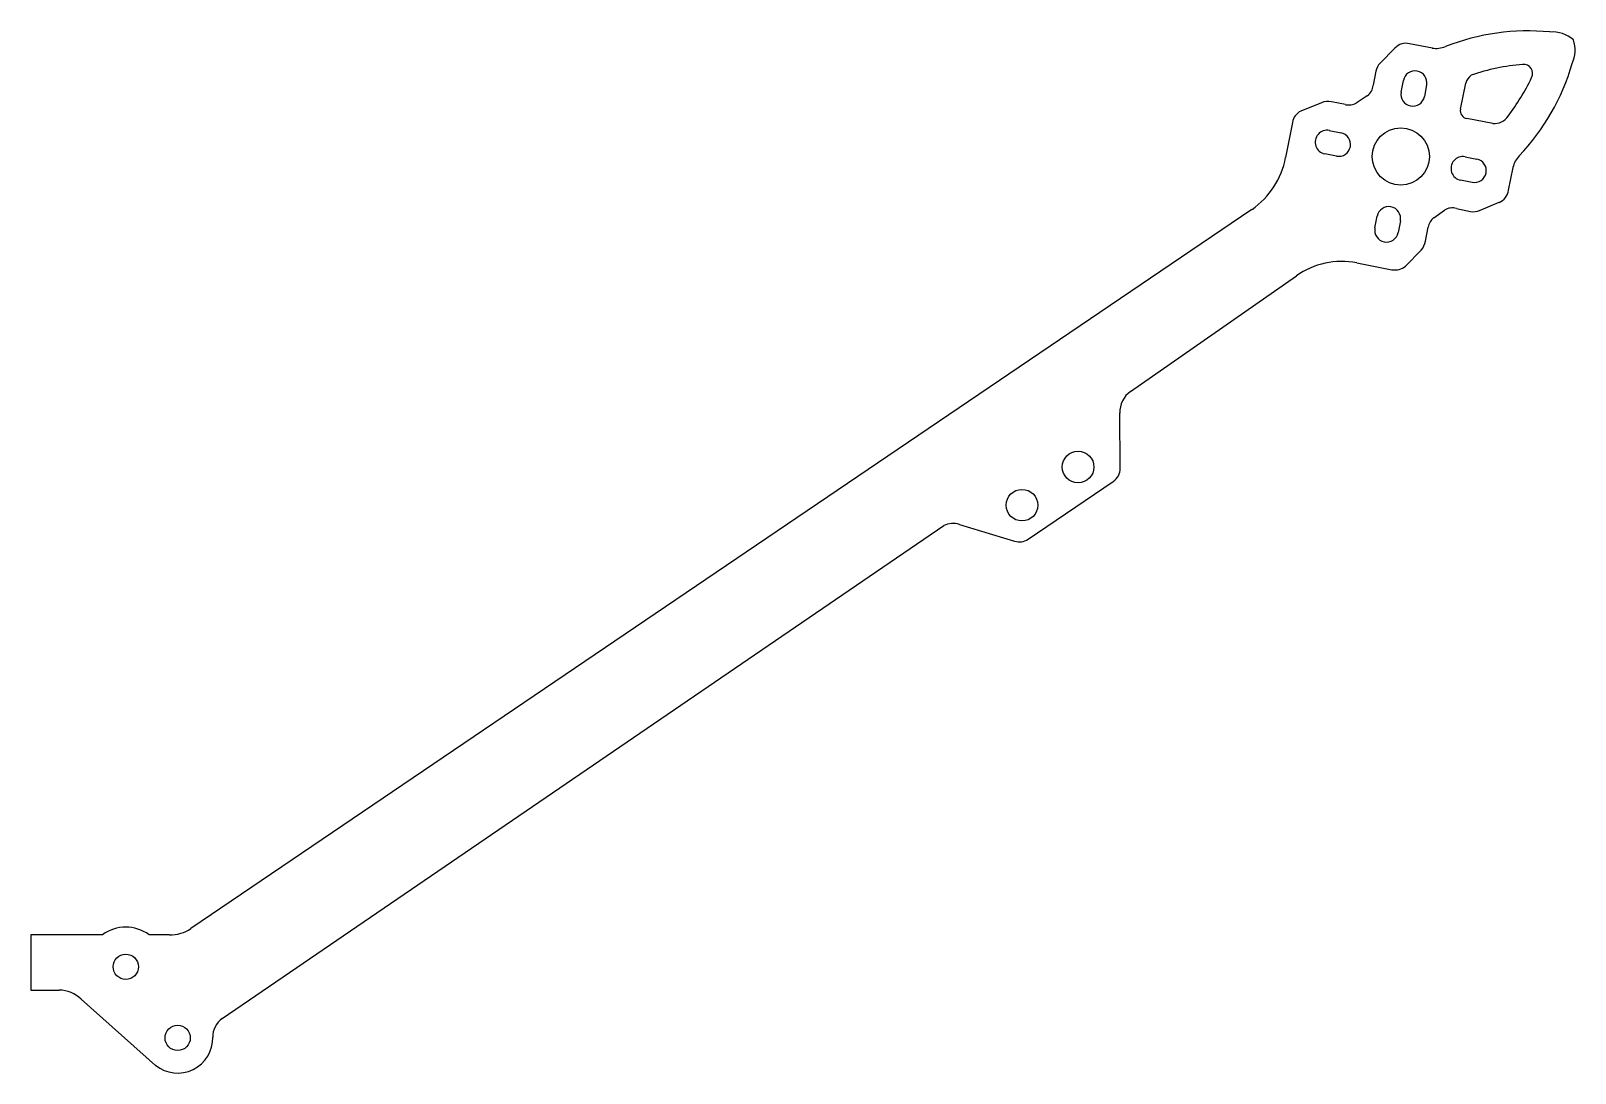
# Model space of a CAD drawing. Header units: millimetres. Extents: x 0 to 195, y 3 to 135.
import ezdxf

# ---------------------------------------------------------------- set-up
doc = ezdxf.new("R2010")
doc.units = ezdxf.units.MM

msp = doc.modelspace()

# ---------------------------------------------------------------- linework, layer by layer
at = {"layer": 'PROFILE'}
for p, q in [((172.62, 133.13), (170.74, 131.22)), ((177.36, 133.12), (174.48, 133.68)), ((170.2, 130.2), (169.86, 128.42)), ((173.41, 127.56), (173.7, 129.03)), ((169.12, 127.1), (167.73, 126.18)), ((176.64, 128.46), (176.36, 126.99)), ((180.92, 125.4), (181.59, 128.67)), ((163.33, 126.22), (160.72, 125.16)), ((166.37, 125.97), (164.6, 126.31)), ((159.65, 123.72), (158.78, 119.27)), ((185.02, 123.6), (181.73, 124.2)), ((164.32, 122.7), (165.8, 122.41)), ((165.23, 119.47), (163.75, 119.75)), ((181.5, 119.37), (182.98, 119.09)), ((187.01, 115.14), (187.57, 118.02)), ((182.41, 116.14), (180.93, 116.43)), ((183.33, 112.59), (185.81, 113.62)), ((154.53, 112.7), (20.25, 21.75)), ((170.09, 110.38), (170.37, 111.85)), ((177.53, 111.67), (178.9, 112.62)), ((180.4, 112.82), (182.18, 112.47)), ((173.32, 111.28), (173.03, 109.81)), ((176.48, 108.72), (176.83, 110.49)), ((173.97, 105.55), (175.93, 107.58)), ((167.79, 105.95), (172.23, 105.09)), ((139.17, 89.7), (160.15, 104.32)), ((137.86, 79.98), (137.82, 86.97)), ((126.2, 71.01), (136.98, 78.31)), ((24.22, 10.36), (115.53, 72.73)), ((117.52, 72.88), (124.49, 70.75)), ((9.05, 20.97), (0, 20.97)), ((0, 20.97), (0, 13.97)), ((17.54, 20.97), (14.96, 20.97)), ((0, 13.97), (3.57, 13.97)), ((6.37, 12.81), (15.79, 4.45))]:
    msp.add_line(p, q, dxfattribs=at)
for centre, radius in [((173.36, 119.42), 3.62), ((132.53, 80.13), 2), ((125.42, 75.31), 2), ((12.01, 16.92), 1.6), ((18.58, 7.92), 1.6)]:
    msp.add_circle(centre, radius, dxfattribs=at)
for centre, radius, start, end in [((189.45, 106.95), 28.35, 84.3672, 111.5859), ((192.51, 130.94), 4.23, -309.805, -266.2389), ((174.05, 131.73), 2, 77.4572, 135.491), ((177.83, 136.31), 3.22, -98.5074, -68.4141), ((191.19, 132.89), 4.23, -24.0438, 17.8536), ((172.16, 129.82), 1.99, 135.4122, 169.1049), ((190.96, 104.1), 27.04, 94.5896, 108.7091), ((167.82, 139.03), 28.35, -43.5622, -16.0903), ((188.91, 129.93), 1.13, -388.0857, -263.8194), ((175.17, 128.75), 1.5, -10.9526, 169.0474), ((183.52, 128.14), 2, -231.787, -195.3537), ((164.51, 141.58), 28.18, -37.2512, -25.6302), ((168.19, 128.49), 1.67, -56.4008, -2.6051), ((174.88, 127.28), 1.5, -190.9526, -10.9526), ((161.7, 123.32), 2.09, 118.0066, 168.9937), ((164.09, 124.35), 2.02, 75.6523, 112.0556), ((166.76, 128.02), 2.09, -100.7092, -62.1142), ((181.9, 125.19), 1, -191.9237, -99.9815), ((185.24, 125.59), 2, -96.5514, -32.0869), ((164.04, 121.23), 1.5, -280.9526, -100.9526), ((165.51, 120.94), 1.5, -100.9526, 79.0474), ((148.48, 121.28), 10.5, -54.7741, -11.0063), ((181.22, 117.9), 1.5, -280.9526, -100.9526), ((190.29, 117.49), 2.78, 134.0392, 169.072), ((182.69, 117.62), 1.5, -100.9526, 79.0474), ((185.04, 115.46), 2, -67.3961, -9.3623), ((171.84, 111.57), 1.5, -10.9526, 169.0474), ((178.88, 110.08), 2.09, 130.2091, 168.8041), ((179.85, 111.24), 1.67, 70.7, 124.4957), ((182.57, 114.42), 1.99, -101.01, -67.3173), ((171.56, 110.09), 1.5, -190.9526, -10.9526), ((174.48, 108.98), 2.02, -43.9608, -7.5575), ((165.9, 96.07), 10.06, 79.1887, 124.8763), ((172.63, 107.15), 2.09, -100.8989, -49.9118), ((140.92, 87.13), 3.1, -235.8465, -176.9091), ((135.86, 79.97), 2, -55.891, 0.3292), ((116.72, 70.24), 2.76, 73.0099, 115.3227), ((125.08, 72.66), 2, -106.9901, -55.891), ((12.01, 16.92), 5.01, 53.9339, 126.0661), ((17.69, 25.54), 4.57, -91.8549, -55.891), ((3.57, 10.02), 3.95, 44.9552, 90), ((25.78, 8.08), 2.76, -235.6642, -178.6747), ((18.58, 7.92), 4.45, -128.8848, 1.3253)]:
    msp.add_arc(centre, radius, start, end, dxfattribs=at)

doc.saveas('drawing.dxf')
